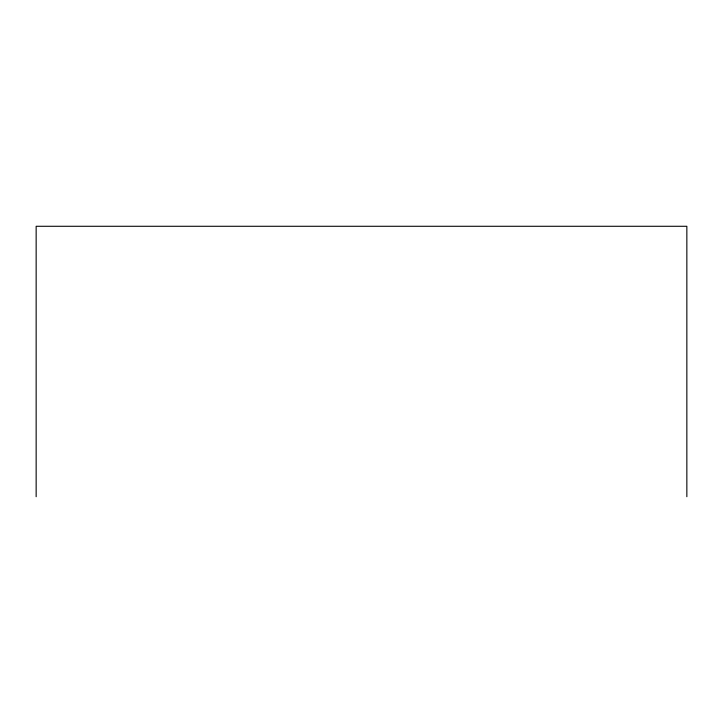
<?xml version="1.0" encoding="UTF-8"?>
<svg xmlns="http://www.w3.org/2000/svg" width="723" height="723" viewBox="0 0 723 723"><rect width="100%" height="100%" fill="white"/><g stroke="black" fill="none" stroke-linecap="round" stroke-linejoin="round"><path stroke-width="1.08" d="M686.85 496.719L686.85 226.281L36.15 226.281L36.15 496.719"/></g></svg>
